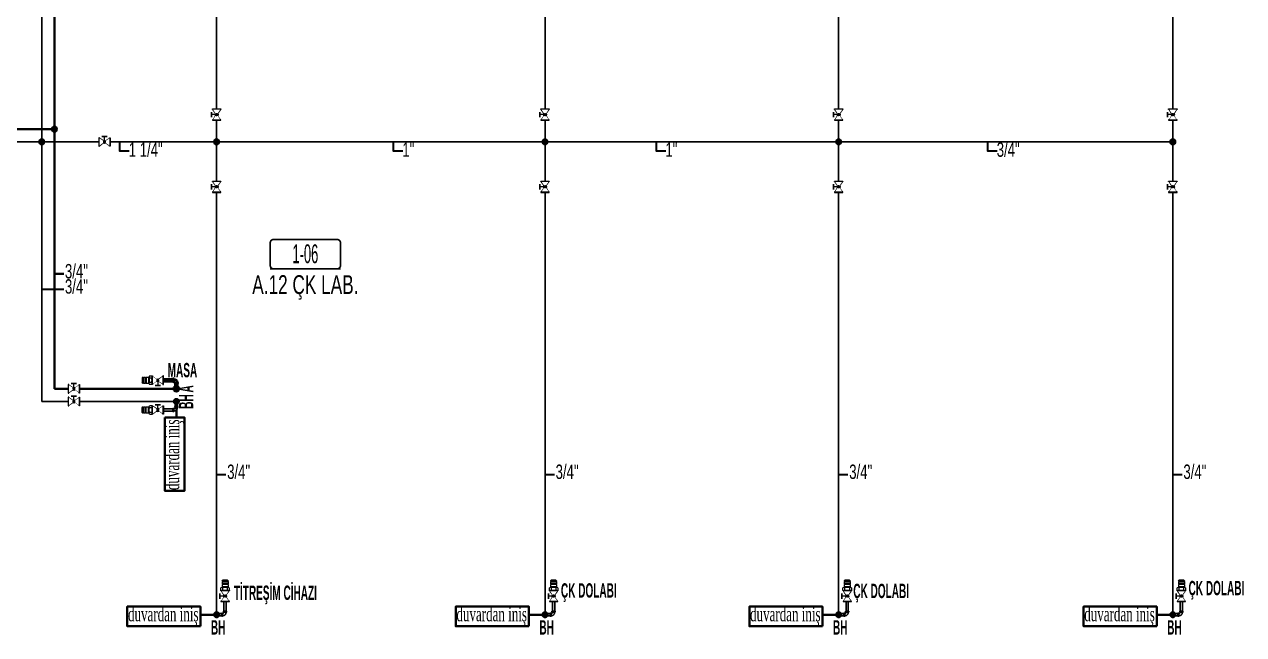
# Model space of a CAD drawing. Header units: centimetres. Extents: x 392964 to 515689, y 49661 to 58661.
# Drawn here: x 452062 to 453505, y 52067 to 52788 of the extents above; entities that cross this region are included whole.
import ezdxf
from ezdxf.enums import TextEntityAlignment as Align

# ---------------------------------------------------------------- set-up
doc = ezdxf.new("R2010")
doc.units = ezdxf.units.CM
doc.linetypes.add('MEDSISTEMBH_LINE', pattern=[1.5, 1.3, 0, -0.2])
for name, color, linetype in [('-M-MAHAL-DEBILER', 7, 'Continuous'), ('-M-MAHAL-ETIKET-NOT', 7, 'Continuous'), ('-M-MAHAL-ETIKET-NOTM', 7, 'Continuous'), ('-M-MAHAL-ETK-', 7, 'Continuous'), ('-M-MAHAL-HAVA-DEGISIM', 7, 'Continuous'), ('-M-MAHAL-NO', 7, 'Continuous'), ('-M-MAHAL-NOM', 7, 'Continuous'), ('RAKOR02', 132, 'Continuous'), ('vana-kuresel02', 2, 'Continuous')]:
    doc.layers.add(name, color=color, linetype=linetype)
for name, color, linetype, lineweight in [('0-KRCN-BAS HAVA', 101, 'BASINÇ HAVA', 35), ('0-KRCN-IST-KÜRESEL VANA', 4, 'Continuous', 25), ('0-KRCN-SHT-KÜRESEL VANA', 4, 'Continuous', 25), ('0-MEK-MED-AZOT', 217, '0-A_LINE', 40), ('_MDS_0', 7, 'Continuous', 30), ('_MDS_BORU_22.00X1.00_BASINÇLI HAVA', 5, 'Continuous', 30), ('_MDS_TEE', 7, 'Continuous', 30), ('MED.GAZ YAZI', 2, '0-A_LINE', 40)]:
    doc.layers.add(name, color=color, linetype=linetype, lineweight=lineweight)
doc.styles.add('-M-ISSO-TEXT-TTF', font='ARIALN.TTF')
doc.styles.add('-M-MHLETK-NOT', font='romans.shx', dxfattribs={"width": 0.7})
doc.styles.add('-M-MHLETK-TEXT', font='ARIALN.TTF', dxfattribs={"width": 0.7})
doc.styles.add('BAYBURT XREF$0$TIMES', font='times.ttf')
doc.styles.add('BORU', font='tahoma.ttf', dxfattribs={"width": 0.5})
doc.styles.add('ON', font='ARIALN.TTF', dxfattribs={"width": 0.8, "height": 6})
doc.styles.add('OYAK', font='arialbd.ttf')
doc.styles.get("Standard").update_dxf_attribs({"font": 'arial.ttf'})
doc.linetypes.add('0-A_LINE', pattern='A,100,-1.5,["A",BORU,S=9,R=0,X=0,Y=-4.5],-9,6', length=116.5)
doc.linetypes.add('BASINÇ HAVA', pattern='A,0.5,-0.2,["BH",Standard,S=0.1,R=0,X=-0.1,Y=-0.05],-0.2', length=0.9)

# ---------------------------------------------------------------- blocks, each defined once
blk = doc.blocks.new('M-MHLETK-YNG')
at = {"layer": '-M-MAHAL-ETK-', "color": 0}
for p, q in [((-2.078, 0), (2.078, 0)), ((-1.161, 0), (-1.161, 0))]:
    blk.add_line(p, q, dxfattribs=at)
blk.add_lwpolyline([(-1.878, 1.735, 0.1, 0.1, 0), (1.878, 1.735, 0.1, 0.1, -0.414214), (2.078, 1.535, 0.1, 0.1, 0), (2.078, 0.2, 0.1, 0.1, -0.414214), (1.878, 0, 0.1, 0.1, 0), (-1.878, 0, 0.1, 0.1, -0.414214), (-2.078, 0.2, 0.1, 0.1, 0), (-2.078, 1.535, 0.1, 0.1, -0.414214)], format="xyseb", close=True, dxfattribs=at)
at = {"layer": '-M-MAHAL-DEBILER', "color": 4, "style": '-M-MHLETK-NOT', "width": 0.5, "flags": 8}
blk.add_attdef('DEBIS', text='', height=0.4, dxfattribs=at).set_placement((-2.173, 2.145), align=Align.MIDDLE_CENTER)
at = {"layer": '-M-MAHAL-DEBILER', "color": 191, "style": '-M-MHLETK-NOT', "width": 0.5, "flags": 8}
blk.add_attdef('DEBIR', text='', height=0.4, dxfattribs=at).set_placement((-1.613, 2.145), align=Align.MIDDLE_CENTER)
at = {"layer": '-M-MAHAL-DEBILER', "color": 31, "style": '-M-MHLETK-NOT', "width": 0.5, "flags": 8}
blk.add_attdef('DEBIF', text='', height=0.4, dxfattribs=at).set_placement((1.585, 2.145), align=Align.MIDDLE_CENTER)
at = {"layer": '-M-MAHAL-DEBILER', "color": 1, "style": '-M-MHLETK-NOT', "width": 0.5, "flags": 8}
blk.add_attdef('DEBIE', text='', height=0.4, dxfattribs=at).set_placement((2.32, 2.145), align=Align.MIDDLE_CENTER)
at = {"layer": '-M-MAHAL-ETIKET-NOT', "color": 3, "style": '-M-MHLETK-NOT', "width": 0.5, "flags": 9}
for tag, p, height in [('KLKTR', (-2.617, 1.425), 0.04), ('HL', (-2.616, 1.493), 0.0286), ('HLA', (-2.521, 1.493), 0.0286), ('AHU', (-2.225, 1.439), 0.0286), ('SHG', (-2.225, 1.493), 0.0286), ('LHG', (-2.132, 1.493), 0.0286), ('HG', (-2.039, 1.493), 0.0286), ('HGA', (-1.962, 1.493), 0.0286), ('EF', (-1.962, 1.439), 0.0286), ('VRV-TIP1', (-2.614, 0.759), 0.0286), ('VRV-TIP2', (-2.614, 0.709), 0.0286), ('RDY-BOY1', (-2.614, 1.37), 0.0286), ('RDY-BOY2', (-2.614, 1.32), 0.0286), ('RDY-BOY3', (-2.614, 1.27), 0.0286), ('RDY-BOY4', (-2.614, 1.22), 0.0286), ('KON-BOY1', (-2.614, 1.14), 0.0286), ('KON-BOY2', (-2.614, 1.09), 0.0286), ('KON-BOY3', (-2.614, 1.04), 0.0286), ('FCU-TIP1', (-2.614, 0.96), 0.0286), ('FCU-TIP2', (-2.614, 0.91), 0.0286), ('FCU-TIP3', (-2.614, 0.86), 0.0286), ('VRV-ADET1', (-2.524, 0.759), 0.0286), ('VRV-ADET2', (-2.524, 0.709), 0.0286), ('FCU-ADET1', (-2.524, 0.96), 0.0286), ('FCU-ADET2', (-2.524, 0.91), 0.0286), ('FCU-ADET3', (-2.524, 0.86), 0.0286), ('RDY-TIP1', (-2.5, 1.37), 0.0286), ('RDY-TIP2', (-2.5, 1.32), 0.0286), ('RDY-TIP3', (-2.5, 1.27), 0.0286), ('RDY-TIP4', (-2.5, 1.22), 0.0286), ('KON-TIP1', (-2.5, 1.14), 0.0286), ('KON-TIP2', (-2.5, 1.09), 0.0286), ('KON-TIP3', (-2.5, 1.04), 0.0286), ('VRV-KAP1', (-2.398, 0.759), 0.0286), ('VRV-KAP2', (-2.398, 0.709), 0.0286), ('FCU-KAP1', (-2.398, 0.96), 0.0286), ('FCU-KAP2', (-2.398, 0.91), 0.0286), ('FCU-KAP3', (-2.398, 0.86), 0.0286), ('RDY-ADET1', (-2.389, 1.37), 0.0286), ('RDY-ADET2', (-2.389, 1.32), 0.0286), ('RDY-ADET3', (-2.389, 1.27), 0.0286), ('RDY-ADET4', (-2.389, 1.22), 0.0286), ('KON-ADET1', (-2.389, 1.14), 0.0286), ('KON-ADET2', (-2.389, 1.09), 0.0286), ('KON-ADET3', (-2.389, 1.04), 0.0286), ('VRV-DUY1', (-2.272, 0.759), 0.0286), ('VRV-DUY2', (-2.272, 0.709), 0.0286), ('FCU-DUY1', (-2.272, 0.96), 0.0286), ('FCU-DUY2', (-2.272, 0.91), 0.0286), ('FCU-DUY3', (-2.272, 0.86), 0.0286), ('RDY-ISI1', (-2.265, 1.37), 0.0286), ('RDY-ISI2', (-2.265, 1.32), 0.0286), ('RDY-ISI3', (-2.265, 1.27), 0.0286), ('RDY-ISI4', (-2.265, 1.22), 0.0286), ('KON-ISI1', (-2.265, 1.14), 0.0286), ('KON-ISI2', (-2.265, 1.09), 0.0286), ('KON-ISI3', (-2.265, 1.04), 0.0286), ('VRV-SOG1', (-2.154, 0.759), 0.0286), ('VRV-SOG2', (-2.154, 0.709), 0.0286), ('FCU-SOG1', (-2.154, 0.96), 0.0286), ('FCU-SOG2', (-2.154, 0.91), 0.0286), ('FCU-SOG3', (-2.154, 0.86), 0.0286), ('RDY-BNP1', (-2.102, 1.37), 0.0286), ('RDY-BNP2', (-2.102, 1.32), 0.0286), ('RDY-BNP3', (-2.102, 1.27), 0.0286), ('RDY-BNP4', (-2.102, 1.22), 0.0286), ('KON-BNP1', (-2.102, 1.14), 0.0286), ('KON-BNP2', (-2.102, 1.09), 0.0286), ('KON-BNP3', (-2.102, 1.04), 0.0286), ('VRV-ISI1', (-2.044, 0.759), 0.0286), ('VRV-ISI2', (-2.044, 0.709), 0.0286), ('FCU-ISI1', (-2.044, 0.96), 0.0286), ('FCU-ISI2', (-2.044, 0.91), 0.0286), ('FCU-ISI3', (-2.044, 0.86), 0.0286), ('RDY-BNK1', (-1.964, 1.37), 0.0286), ('RDY-BNK2', (-1.964, 1.32), 0.0286), ('RDY-BNK3', (-1.964, 1.27), 0.0286), ('RDY-BNK4', (-1.964, 1.22), 0.0286), ('KON-BNK1', (-1.964, 1.14), 0.0286), ('KON-BNK2', (-1.964, 1.09), 0.0286), ('KON-BNK3', (-1.964, 1.04), 0.0286), ('VRV-DEBI1', (-1.95, 0.759), 0.0286), ('VRV-DEBI2', (-1.95, 0.709), 0.0286), ('FCU-DEBI1', (-1.95, 0.96), 0.0286), ('FCU-DEBI2', (-1.95, 0.91), 0.0286), ('FCU-DEBI3', (-1.95, 0.86), 0.0286), ('VRV-BNP1', (-1.831, 0.759), 0.0286), ('VRV-BNP2', (-1.831, 0.709), 0.0286), ('FCU-BNP1', (-1.831, 0.96), 0.0286), ('FCU-BNP2', (-1.831, 0.91), 0.0286), ('FCU-BNP3', (-1.831, 0.86), 0.0286), ('VRV-BNK1', (-1.614, 0.759), 0.0286), ('VRV-BNK2', (-1.614, 0.709), 0.0286), ('FCU-BNK1', (-1.614, 0.96), 0.0286), ('FCU-BNK2', (-1.614, 0.91), 0.0286), ('FCU-BNK3', (-1.614, 0.86), 0.0286)]:
    blk.add_attdef(tag, p, '', height=height, dxfattribs=at)
at = {"layer": '-M-MAHAL-ETIKET-NOT', "color": 3}
for tag, height, style, width, flags, p in [('ALAN', 0.04, '-M-MHLETK-NOT', 0.5, 9, (-2.581, 1.562)), ('KIS', 0.04, '-M-MHLETK-NOT', 0.5, 9, (-2.59, 1.616)), ('RH', 0.04, '-M-MHLETK-NOT', 0.5, 9, (-2.39, 1.616)), ('YUKSEKLIK', 0.04, '-M-MHLETK-NOT', 0.5, 9, (-2.324, 1.562)), ('YAZ', 0.04, '-M-MHLETK-NOT', 0.5, 9, (-2.178, 1.616)), ('MAH-ADI', 1.111, '-M-ISSO-TEXT-TTF', 0.8, 8, (0, -0.931))]:
    blk.add_attdef(tag, text='', height=height, dxfattribs=dict(at, style=style, width=width, flags=flags)).set_placement(p, align=Align.MIDDLE_CENTER)
at = {"layer": '-M-MAHAL-ETIKET-NOTM', "color": 3, "style": '-M-ISSO-TEXT-TTF', "width": 0.8, "flags": 8}
blk.add_attdef('MAH-ADI2', text='', height=1.111, dxfattribs=at).set_placement((0, -2.549), align=Align.MIDDLE_CENTER)
at = {"layer": '-M-MAHAL-HAVA-DEGISIM', "style": '-M-MHLETK-NOT', "width": 0.5, "flags": 8}
for tag, p in [('HAVADEG', (0, 3.611)), ('HAVA', (0, 2.399))]:
    blk.add_attdef(tag, text='', height=0.6, dxfattribs=at).set_placement(p, align=Align.MIDDLE_CENTER)
at = {"layer": '-M-MAHAL-NO', "color": 7, "style": '-M-MHLETK-TEXT', "width": 0.6, "flags": 8}
blk.add_attdef('MAH-NO', text='', height=1.111, dxfattribs=at).set_placement((0, 0.889), align=Align.MIDDLE_CENTER)
at = {"layer": '-M-MAHAL-NOM', "color": 7, "style": '-M-MHLETK-TEXT', "width": 0.6, "flags": 8}
blk.add_attdef('MAH-NOM', text='', height=1.111, dxfattribs=at).set_placement((0, 0.889), align=Align.MIDDLE_CENTER)
blk = doc.blocks.new('TEE')
at = {"layer": '_MDS_TEE'}
h = blk.add_hatch(color=256, dxfattribs=at)
h.dxf.hatch_style = 1
edge = h.paths.add_edge_path()
edge.add_arc((0, 0), 50, 0, 360)
blk.add_circle((0, 0), 50, dxfattribs=at)
blk = doc.blocks.new('0-MEK-SHT-KÜRESELVANA')
at = {"layer": '0-KRCN-IST-KÜRESEL VANA'}
blk.add_hatch(color=256, dxfattribs=at).paths.add_polyline_path([(1.4, 0, 1), (-1.4, 0, 1)])
for p, q in [((-1.1, 0.9), (-4.2, 3)), ((-4.2, -3.1), (-4.2, 3)), ((-4.2, 3), (-4.2, -3.1)), ((-2.4, 4.6), (2.3, 4.6)), ((0, 4.6), (-2.4, 4.6)), ((0, 0), (0, 4.6)), ((2.3, 4.6), (0, 4.6)), ((1.1, 0.8), (4.3, 3)), ((4.3, -3.1), (4.3, 3)), ((4.3, 3), (4.3, -3.1)), ((-4.2, -3.1), (-1.1, -0.9)), ((4.3, -3.1), (1.1, -0.8))]:
    blk.add_line(p, q, dxfattribs=at)
for points in [[(-4.5, 3.7), (-5, 3.7), (-5, -3.8), (-4.5, -3.8)], [(4.6, 3.7), (5, 3.7), (5, -3.8), (4.6, -3.8)]]:
    blk.add_lwpolyline(points, close=True, dxfattribs=at)
blk.add_circle((0, 0), 1.42, dxfattribs=at)
blk.add_wipeout([(4.3, 3), (4.3, -3.1), (1.1, -0.9), (1.2, -0.8), (1.2, -0.7), (1.2, -0.7), (1.3, -0.6), (1.3, -0.5), (1.4, -0.4), (1.4, -0.3), (1.4, -0.2), (1.4, -0.1), (1.4, 0), (1.4, 0.1), (1.4, 0.2), (1.4, 0.2), (1.4, 0.3), (1.4, 0.4), (1.3, 0.5), (1.3, 0.6), (1.2, 0.7), (1.2, 0.7), (1.2, 0.8), (1.1, 0.8), (1.1, 0.9)]).dxf.layer = '0-KRCN-IST-KÜRESEL VANA'
blk.add_wipeout([(-4.2, 3), (-4.2, -3.1), (-1.1, -0.9), (-1.2, -0.8), (-1.2, -0.7), (-1.2, -0.7), (-1.3, -0.6), (-1.3, -0.5), (-1.4, -0.4), (-1.4, -0.3), (-1.4, -0.2), (-1.4, -0.1), (-1.4, 0), (-1.4, 0.1), (-1.4, 0.2), (-1.4, 0.2), (-1.4, 0.3), (-1.4, 0.4), (-1.3, 0.5), (-1.3, 0.6), (-1.2, 0.7), (-1.2, 0.7), (-1.2, 0.8), (-1.1, 0.8), (-1.1, 0.9)]).dxf.layer = '0-KRCN-IST-KÜRESEL VANA'
blk = doc.blocks.new('A$C6A0AA91C')
at = {"layer": 'RAKOR02', "ltscale": 0.2}
for p, q in [((0, -14.6), (0, 14.2)), ((1.2, 19.1), (12, 19.1)), ((1.2, 10.1), (12, 10.1)), ((13.2, -14.6), (13.2, 14.2)), ((13.2, -14.2), (13.2, 14.2)), ((15.7, 13.5), (13.2, 11)), ((13.2, -11), (13.2, 11)), ((26, 13.5), (15.7, 13.5)), ((15.7, -13.5), (15.7, 13.5)), ((26, -13.5), (26, 13.5)), ((29, 12), (26, 12)), ((37, 13.5), (29, 13.5)), ((29, -13.5), (29, 13.5)), ((37, -13.5), (37, 13.5)), ((40, 12), (37, 12)), ((43, 13.5), (40, 13.5)), ((40, -13.5), (40, 13.5)), ((43, -13.5), (43, 13.5)), ((43, 13.5), (45.5, 11)), ((45.5, -11), (45.5, 11)), ((12, -10.1), (1.2, -10.1)), ((12, -19.1), (1.2, -19.1)), ((15.7, -13.5), (13.2, -11)), ((26, -13.5), (15.7, -13.5)), ((29, -12), (26, -12)), ((37, -13.5), (29, -13.5)), ((40, -12), (37, -12)), ((43, -13.5), (40, -13.5)), ((43, -13.5), (45.5, -11))]:
    blk.add_line(p, q, dxfattribs=at)
for centre, radius, start, end in [((9, 14.6), 9.04, 150.1372, 209.8628), ((42.7, 0), 42.7, 166.3823, 193.6177), ((4.2, 14.6), 9.04, 330.1372, 29.8628), ((-29.5, 0), 42.7, 346.3823, 13.6177), ((9, -14.6), 9.04, 150.1372, 209.8628), ((4.2, -14.6), 9.04, 330.1372, 29.8628)]:
    blk.add_arc(centre, radius, start, end, dxfattribs=at)

msp = doc.modelspace()

# ---------------------------------------------------------------- hatches: boundary and pattern name
at = {"layer": '0-MEK-MED-AZOT', "linetype": 'ByBlock'}
msp.add_hatch(color=256, dxfattribs=at).paths.add_polyline_path([(452238.8, 52357.3, 1), (452245.3, 52357.3, 1)])
at = {"layer": '_MDS_BORU_22.00X1.00_BASINÇLI HAVA', "linetype": 'MEDSISTEMBH_LINE', "ltscale": 80}
for points in [[(452238.8, 52342.3, 1), (452245.3, 52342.3, 1)], [(452289.7, 52093.5, -1), (452289.7, 52087, -1)], [(452678.2, 52093.5, -1), (452678.2, 52087, -1)], [(453025.5, 52093.5, -1), (453025.5, 52087, -1)], [(453420.8, 52093.5, -1), (453420.8, 52087, -1)]]:
    msp.add_hatch(color=256, dxfattribs=at).paths.add_polyline_path(points)

# ---------------------------------------------------------------- linework, layer by layer
at = {"layer": '0-KRCN-BAS HAVA', "color": 4, "ltscale": 150}
for points in [[(452186.2, 52638.1), (452175.3, 52638.1), (452175.3, 52649.1)], [(452509.8, 52638.1), (452498.9, 52638.1), (452498.9, 52649.1)], [(452821.1, 52638.1), (452810.1, 52638.1), (452810.1, 52649.1)], [(453213, 52638.1), (453202, 52638.1), (453202, 52649.1)], [(452082.9, 52475), (452108.8, 52475)], [(452289.7, 52256), (452300.6, 52256)], [(452678.2, 52256), (452689.2, 52256)], [(453025.5, 52256), (453036.5, 52256)], [(453420.8, 52256), (453431.8, 52256)]]:
    msp.add_lwpolyline(points, dxfattribs=at)
at = {"layer": '0-MEK-MED-AZOT'}
for p, q in [((452097.9, 54067.5), (452097.9, 52357.3)), ((451756.7, 52664.1), (452097.9, 52664.1)), ((452239.2, 52369.2), (452238, 52369.2)), ((452238, 52369.2), (452238, 52365.5)), ((452239.2, 52369.2), (452239.2, 52365.5)), ((452097.9, 52357.3), (452242.1, 52357.3)), ((452239.2, 52365.5), (452238, 52365.5)), ((452240.2, 52364.5), (452240.2, 52363.3)), ((452240.2, 52364.5), (452243.9, 52364.5)), ((452240.2, 52363.3), (452243.9, 52363.3)), ((452240.7, 52360), (452240.7, 52363.3)), ((452243.4, 52360), (452243.4, 52363.3)), ((452243.9, 52364.5), (452243.9, 52363.3))]:
    msp.add_line(p, q, dxfattribs=at)
at = {"layer": '0-MEK-MED-AZOT', "color": 6, "ltscale": 150}
msp.add_lwpolyline([(452097.9, 52493), (452108.8, 52493)], dxfattribs=at)
at = {"layer": '0-MEK-MED-AZOT', "linetype": 'ByBlock'}
msp.add_circle((452242.1, 52357.3), 3.25, dxfattribs=at)
at = {"layer": '0-MEK-MED-AZOT'}
for radius in [4.2, 1.5]:
    msp.add_arc((452239.2, 52364.5), radius, 0, 90, dxfattribs=at)
at = {"layer": '_MDS_BORU_22.00X1.00_BASINÇLI HAVA', "linetype": 'MEDSISTEMBH_LINE', "ltscale": 80}
for p, q in [((452082.9, 54082.5), (452082.9, 52342.3)), ((452289.7, 52649.1), (452289.7, 52965)), ((452678.2, 52649.1), (452678.2, 52965)), ((453025.5, 52649.1), (453025.5, 52965)), ((453420.8, 52649.1), (453420.8, 52965)), ((451756.7, 52649.1), (453420.8, 52649.1)), ((452289.7, 52649.1), (452289.7, 52090.2)), ((452678.2, 52649.1), (452678.2, 52090.2)), ((453025.5, 52649.1), (453025.5, 52090.2)), ((453420.8, 52649.1), (453420.8, 52090.2)), ((452082.9, 52342.3), (452242.1, 52342.3)), ((452240.7, 52339.6), (452240.7, 52336.2)), ((452243.4, 52339.6), (452243.4, 52336.2)), ((452239.2, 52334.1), (452238, 52334.1)), ((452238, 52330.4), (452238, 52334.1)), ((452239.2, 52330.4), (452238, 52330.4)), ((452239.2, 52330.4), (452239.2, 52334.1)), ((452240.2, 52335.1), (452240.2, 52336.2)), ((452240.2, 52336.2), (452243.9, 52336.2)), ((452240.2, 52335.1), (452243.9, 52335.1)), ((452243.9, 52335.1), (452243.9, 52336.2)), ((452296.8, 52092.1), (452295.7, 52092.1)), ((452295.7, 52092.1), (452295.7, 52088.4)), ((452296.8, 52092.1), (452296.8, 52088.4)), ((452297.8, 52093.1), (452297.8, 52094.3)), ((452301.5, 52094.3), (452297.8, 52094.3)), ((452301.5, 52093.1), (452297.8, 52093.1)), ((452301.5, 52093.1), (452301.5, 52094.3)), ((452685.4, 52092.1), (452684.3, 52092.1)), ((452684.3, 52092.1), (452684.3, 52088.4)), ((452685.4, 52092.1), (452685.4, 52088.4)), ((452686.4, 52093.1), (452686.4, 52094.3)), ((452690.1, 52094.3), (452686.4, 52094.3)), ((452690.1, 52093.1), (452686.4, 52093.1)), ((452690.1, 52093.1), (452690.1, 52094.3)), ((453032.7, 52092.1), (453031.6, 52092.1)), ((453031.6, 52092.1), (453031.6, 52088.4)), ((453032.7, 52092.1), (453032.7, 52088.4)), ((453033.7, 52093.1), (453033.7, 52094.3)), ((453037.4, 52094.3), (453033.7, 52094.3)), ((453037.4, 52093.1), (453033.7, 52093.1)), ((453037.4, 52093.1), (453037.4, 52094.3)), ((453428, 52092.1), (453426.9, 52092.1)), ((453426.9, 52092.1), (453426.9, 52088.4)), ((453428, 52092.1), (453428, 52088.4)), ((453429, 52093.1), (453429, 52094.3)), ((453432.7, 52094.3), (453429, 52094.3)), ((453432.7, 52093.1), (453429, 52093.1)), ((453432.7, 52093.1), (453432.7, 52094.3)), ((452292.4, 52091.6), (452295.7, 52091.6)), ((452292.4, 52088.9), (452295.7, 52088.9)), ((452296.8, 52088.4), (452295.7, 52088.4)), ((452680.9, 52091.6), (452684.3, 52091.6)), ((452680.9, 52088.9), (452684.3, 52088.9)), ((452685.4, 52088.4), (452684.3, 52088.4)), ((453028.2, 52091.6), (453031.6, 52091.6)), ((453028.2, 52088.9), (453031.6, 52088.9)), ((453032.7, 52088.4), (453031.6, 52088.4)), ((453423.5, 52091.6), (453426.9, 52091.6)), ((453423.5, 52088.9), (453426.9, 52088.9)), ((453428, 52088.4), (453426.9, 52088.4))]:
    msp.add_line(p, q, dxfattribs=at)
for centre in [(452242.1, 52342.3), (452289.7, 52090.2), (452678.2, 52090.2), (453025.5, 52090.2), (453420.8, 52090.2)]:
    msp.add_circle(centre, 3.25, dxfattribs=at)
for centre, radius in [((452239.2, 52335.1), 1.5), ((452239.2, 52335.1), 4.2), ((452296.8, 52093.1), 1.5), ((452296.8, 52093.1), 4.2), ((452685.4, 52093.1), 1.5), ((452685.4, 52093.1), 4.2), ((453032.7, 52093.1), 1.5), ((453032.7, 52093.1), 4.2), ((453428, 52093.1), 1.5), ((453428, 52093.1), 4.2)]:
    msp.add_arc(centre, radius, 270, 0, dxfattribs=at)
at = {"layer": 'MED.GAZ YAZI', "color": 2, "ltscale": 50}
for p, q in [((452242.1, 52323.2), (452242.1, 52339)), ((452270.6, 52090.2), (452286.4, 52090.2)), ((452659.1, 52090.2), (452675, 52090.2)), ((453006.4, 52090.2), (453022.3, 52090.2)), ((453401.7, 52090.2), (453417.6, 52090.2))]:
    msp.add_line(p, q, dxfattribs=at)
for points in [[(452228.4, 52323.2), (452228.4, 52236.7), (452251.8, 52236.7), (452251.8, 52323.2)], [(452270.6, 52076.6), (452184.1, 52076.6), (452184.1, 52099.9), (452270.6, 52099.9)], [(452659.1, 52076.6), (452572.6, 52076.6), (452572.6, 52099.9), (452659.1, 52099.9)], [(453006.4, 52076.6), (452919.9, 52076.6), (452919.9, 52099.9), (453006.4, 52099.9)], [(453401.7, 52076.6), (453315.2, 52076.6), (453315.2, 52099.9), (453401.7, 52099.9)]]:
    msp.add_lwpolyline(points, close=True, dxfattribs=at)

# ---------------------------------------------------------------- block references
at = {"layer": '-M-MAHAL-ETK-', "xscale": 20, "yscale": 20, "zscale": 20}
msp.add_blockref('M-MHLETK-YNG', (452394.7, 52499), dxfattribs=at).add_auto_attribs({'MAH-NO': '1-06', 'MAH-ADI': 'A.12 ÇK LAB.'})
at = {"layer": '_MDS_TEE', "xscale": 0.065, "yscale": 0.065, "zscale": 0.065, "rotation": 90}
for p in [(452097.9, 52664.1), (452082.9, 52649.1), (452289.7, 52649.1), (452678.2, 52649.1), (453025.5, 52649.1), (453420.8, 52649.1)]:
    msp.add_blockref('TEE', p, dxfattribs=at)
at = {"layer": 'vana-kuresel02', "ltscale": 0.5, "xscale": 0.2603184883086871, "yscale": 0.2603184883086871, "zscale": 0.2603184883086871}
for p, rotation in [((452213.3, 52367.4), 180), ((452299.7, 52119), 90), ((452688.3, 52119), 90), ((453035.6, 52119), 90), ((453430.9, 52119), 90)]:
    msp.add_blockref('A$C6A0AA91C', p, dxfattribs=dict(at, rotation=rotation))
at = {"layer": 'vana-kuresel02', "ltscale": 0.5, "xscale": -0.2603184883086871, "yscale": 0.2603184883086871, "zscale": 0.2603184883086871}
msp.add_blockref('A$C6A0AA91C', (452213.3, 52332.2), dxfattribs=at)

# ---------------------------------------------------------------- texts
at = {"layer": '0-KRCN-BAS HAVA', "color": 4, "ltscale": 150, "style": 'ON', "width": 0.8}
for s, p in [('1 1/4"', (452185.8, 52631.4)), ('1"', (452509.4, 52631.4)), ('1"', (452820.6, 52631.4)), ('3/4"', (453212.5, 52631.4)), ('3/4"', (452110.3, 52469.7)), ('3/4"', (452302.2, 52250.7)), ('3/4"', (452690.7, 52250.7)), ('3/4"', (453038, 52250.7)), ('3/4"', (453433.3, 52250.7))]:
    msp.add_text(s, height=17, dxfattribs=at).set_placement(p)
at = {"layer": '0-MEK-MED-AZOT', "color": 6, "ltscale": 150, "style": 'ON', "width": 0.8}
msp.add_text('3/4"', height=17, dxfattribs=at).set_placement((452110.3, 52487.7))
at = {"layer": '_MDS_0', "color": 61, "style": 'OYAK', "width": 0.5}
for s, p in [('MASA', (452231.8, 52365.7)), ('TİTREŞİM CİHAZI', (452310.1, 52102.6)), ('ÇK DOLABI ', (452697, 52105.3)), ('ÇK DOLABI ', (453042.8, 52104.7)), ('ÇK DOLABI ', (453439.4, 52108.1))]:
    msp.add_text(s, height=17, dxfattribs=at).set_placement(p, align=Align.BOTTOM_LEFT)
at = {"layer": '_MDS_0', "style": 'OYAK', "width": 0.5}
for s, p in [('A', (452267.2, 52357.1)), ('A', (452267.2, 52357.1)), ('BH', (452267.2, 52342.1)), ('BH', (452267.2, 52342.1))]:
    msp.add_text(s, height=17, rotation=90, dxfattribs=at).set_placement(p, align=Align.BOTTOM_CENTER)
for p in [(452291.5, 52061.6), (452680.1, 52061.6), (453027.4, 52061.6), (453422.7, 52061.6)]:
    msp.add_text('BH', height=17, dxfattribs=at).set_placement(p, align=Align.BOTTOM_CENTER)
at = {"layer": 'MED.GAZ YAZI', "color": 2, "ltscale": 50, "style": 'BAYBURT XREF$0$TIMES', "width": 0.6}
msp.add_text('duvardan iniş', height=17, rotation=90, dxfattribs=at).set_placement((452245.5, 52237.5))
for p in [(452184.9, 52082.5), (452573.4, 52082.5), (452920.7, 52082.5), (453316, 52082.5)]:
    msp.add_text('duvardan iniş', height=17, dxfattribs=at).set_placement(p)

# ---------------------------------------------------------------- next in the draw order: block references
at = {"layer": '0-KRCN-SHT-KÜRESEL VANA', "xscale": 1.333333333333333, "yscale": 1.333333333333333, "zscale": 1.333333333333333}
for p, rotation in [((452289.7, 52681.3), 90), ((452678.2, 52681.3), 90), ((453025.5, 52681.3), 90), ((453420.8, 52681.3), 90), ((452289.7, 52596.1), 90), ((452678.2, 52596.1), 90), ((453025.5, 52596.1), 90), ((453420.8, 52596.1), 90), ((452220.1, 52367.3), 180), ((452299.7, 52112.3), 90), ((452688.3, 52112.3), 90), ((453035.6, 52112.3), 90), ((453430.9, 52112.3), 90)]:
    msp.add_blockref('0-MEK-SHT-KÜRESELVANA', p, dxfattribs=dict(at, rotation=rotation))
at = {"layer": '0-KRCN-SHT-KÜRESEL VANA', "yscale": 1.333333333333333, "zscale": 1.333333333333333}
for p, xscale in [((452157, 52649.1), 1.333333333333333), ((452120.9, 52357.3), 1.333333333333333), ((452220.1, 52332.3), -1.333333333333333)]:
    msp.add_blockref('0-MEK-SHT-KÜRESELVANA', p, dxfattribs=dict(at, xscale=xscale))

# ---------------------------------------------------------------- next in the draw order: linework, layer by layer
at = {"layer": '0-MEK-MED-AZOT'}
for p, q in [((452238, 52368.7), (452226.7, 52368.7)), ((452238, 52366), (452226.7, 52366))]:
    msp.add_line(p, q, dxfattribs=at)
at = {"layer": '_MDS_BORU_22.00X1.00_BASINÇLI HAVA', "linetype": 'MEDSISTEMBH_LINE', "ltscale": 80}
for p, q in [((452238, 52333.6), (452226.7, 52333.6)), ((452238, 52330.9), (452226.7, 52330.9)), ((452298.3, 52094.3), (452298.3, 52105.6)), ((452301, 52094.3), (452301, 52105.6)), ((452686.9, 52094.3), (452686.9, 52105.6)), ((452689.6, 52094.3), (452689.6, 52105.6)), ((453034.2, 52094.3), (453034.2, 52105.6)), ((453036.9, 52094.3), (453036.9, 52105.6)), ((453429.5, 52094.3), (453429.5, 52105.6)), ((453432.2, 52094.3), (453432.2, 52105.6))]:
    msp.add_line(p, q, dxfattribs=at)

# ---------------------------------------------------------------- next in the draw order: block references
at = {"layer": '0-KRCN-SHT-KÜRESEL VANA', "xscale": 1.333333333333333, "yscale": 1.333333333333333, "zscale": 1.333333333333333}
msp.add_blockref('0-MEK-SHT-KÜRESELVANA', (452120.9, 52342.3), dxfattribs=at)

doc.saveas('drawing.dxf')
